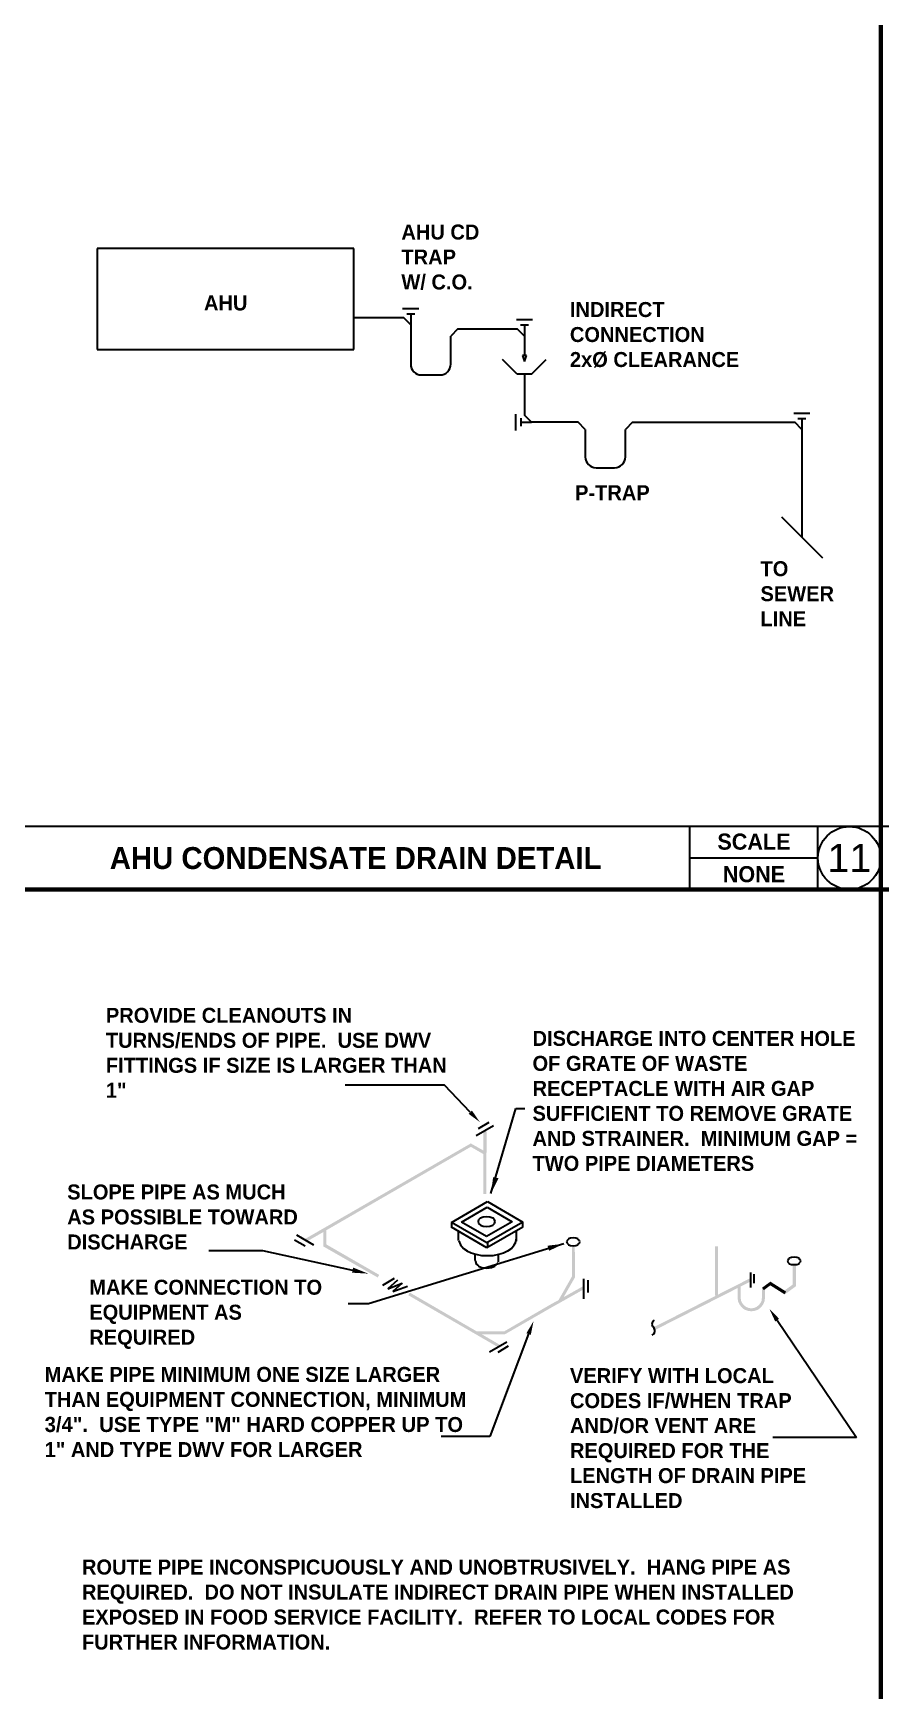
# Model space of a CAD drawing. Header units: inches. Extents: x 2025 to 34930, y -6955 to 4650.
# Drawn here: x 9307.1 to 9543.8, y -2617.8 to -2154.8 of the extents above; entities that cross this region are included whole.
import ezdxf

# ---------------------------------------------------------------- set-up
doc = ezdxf.new("R2010")
doc.units = ezdxf.units.IN
doc.header["$MEASUREMENT"] = 0
doc.layers.add('M-HVAC-EXHS-DUCT', color=3, linetype='Continuous', lineweight=50)
doc.layers.add('PDF-TEXT', color=7, linetype='Continuous', lineweight=35)
doc.styles.add('Century Gothic_B', font='GOTHICB.TTF', dxfattribs={"height": 6.659722})
doc.styles.add('PDF Arial', font='arial.ttf')
doc.styles.add('PDF Arial Bold', font='arialbd.ttf')

# ---------------------------------------------------------------- blocks, each defined once
blk = doc.blocks.new('A$Cb49b8052')
for p, q in [((-6, 3), (-6, -3)), ((-4, 1.5), (-4, -1.5)), ((-4, 0), (0, 0))]:
    blk.add_line(p, q)
blk = doc.blocks.new('p detail 11')
at = {"layer": 'PDF-TEXT'}
for p, q in [((9396.66, -2214.88), (9324.96, -2214.88)), ((9324.96, -2214.88), (9324.96, -2243.14)), ((9396.66, -2243.14), (9396.66, -2214.88)), ((9396.66, -2234.23), (9410.54, -2234.23)), ((9412.54, -2236.23), (9410.54, -2234.23)), ((9412.54, -2236.23), (9412.54, -2247.23)), ((9425.74, -2237.37), (9423.74, -2239.37)), ((9423.74, -2247.23), (9423.74, -2239.37)), ((9425.74, -2237.37), (9442.3, -2237.37)), ((9444.3, -2239.37), (9442.3, -2237.37)), ((9444.3, -2238.23), (9444.3, -2244.85)), ((9324.96, -2243.14), (9396.66, -2243.14)), ((9444.87, -2244.85), (9443.73, -2244.85)), ((9443.73, -2244.85), (9444.3, -2246.49)), ((9444.3, -2246.49), (9444.87, -2244.85)), ((9415.54, -2250.23), (9420.74, -2250.23)), ((9442.3, -2249.98), (9438.21, -2245.89)), ((9446.3, -2249.98), (9442.3, -2249.98)), ((9444.3, -2249.98), (9444.3, -2261.47)), ((9446.3, -2249.98), (9450.39, -2245.89)), ((9446.3, -2263.47), (9444.3, -2261.47)), ((9459.29, -2263.47), (9446.3, -2263.47)), ((9461.29, -2265.47), (9459.29, -2263.47)), ((9474.49, -2263.47), (9472.49, -2265.47)), ((9474.49, -2263.47), (9519.78, -2263.47)), ((9521.78, -2265.47), (9519.78, -2263.47)), ((9461.29, -2265.47), (9461.29, -2273.15)), ((9472.49, -2273.15), (9472.49, -2265.47)), ((9521.78, -2265.47), (9521.78, -2295.64)), ((9464.29, -2276.15), (9469.49, -2276.15)), ((9516.07, -2289.92), (9527.5, -2301.35))]:
    blk.add_line(p, q, dxfattribs=at)
for centre, start, end in [((9415.54, -2247.23), 180, 270), ((9420.74, -2247.23), 270, 0), ((9464.29, -2273.15), 180, 270), ((9469.49, -2273.15), 270, 0)]:
    blk.add_arc(centre, 3, start, end, dxfattribs=at)
at = {"layer": 'PDF-TEXT', "xscale": 0.7499999999999999, "yscale": 0.7499999999999999, "zscale": 0.7499999999999999, "rotation": 270.0000000000744}
for p in [(9412.54, -2236.23), (9444.3, -2239.37), (9521.78, -2265.47)]:
    blk.add_blockref('A$Cb49b8052', p, dxfattribs=at)
at = {"layer": 'PDF-TEXT', "xscale": 0.7500000000000001, "yscale": 0.7500000000000001, "zscale": 0.7500000000000001}
blk.add_blockref('A$Cb49b8052', (9446.3, -2263.47), dxfattribs=at)
at = {"layer": 'PDF-TEXT', "attachment_point": 4, "style": 'Century Gothic_B'}
for s, insert, char_height, width in [('AHU CD TRAP W/ C.O.', (9409.94, -2217.36), 4.1875, 22.4134), ('AHU ', (9354.81, -2230.16), 4.188, 61.7817), ('INDIRECT CONNECTION\\P2x%%C CLEARANCE', (9457, -2239.06), 4.1875, 59.9713), ('P-TRAP', (9458.44, -2283.13), 4.188, 20.0221), ('TO SEWER LINE', (9510.22, -2311.34), 4.1875, 20.0221)]:
    blk.add_mtext(s, dxfattribs=dict(at, insert=insert, char_height=char_height, width=width))
blk = doc.blocks.new('p detaill 17')
at = {"layer": 'PDF-TEXT', "transparency": 33554559}
for points in [[(9432.85, -2467.47), (9433.73, -2467.47), (9433.73, -2461.5), (9432.85, -2461.5)], [(9403.34, -2502.35), (9403.74, -2501.6), (9389.02, -2493.12), (9389.02, -2489.12), (9429.32, -2465.84), (9432.85, -2467.88), (9432.85, -2479.01), (9433.67, -2479.01), (9433.67, -2467.34), (9429.32, -2464.89), (9388.14, -2488.64), (9388.14, -2493.66)], [(9383.05, -2491.56), (9383.46, -2492.31), (9388.95, -2489.19), (9388.48, -2488.44)], [(9451.71, -2509.81), (9438.62, -2517.41), (9431.02, -2517.41), (9412.29, -2506.55), (9411.89, -2507.3), (9430.75, -2518.22), (9438.82, -2518.22), (9452.12, -2510.56), (9454.43, -2509.27), (9458.43, -2502.28), (9458.36, -2493.39), (9457.55, -2493.39), (9457.55, -2502.08), (9453.82, -2508.66)], [(9498.33, -2493.6), (9497.51, -2493.6), (9497.51, -2507.44), (9498.33, -2507.44)], [(9516.51, -2506.28), (9517.05, -2507.03), (9520.11, -2504.79), (9520.11, -2498.68), (9519.22, -2498.68), (9519.22, -2504.32)], [(9454.02, -2508.52), (9454.43, -2509.27), (9460.94, -2505.6), (9460.53, -2504.86)], [(9507.76, -2503.3), (9507.35, -2502.55), (9480.48, -2516.19), (9480.89, -2516.94)], [(9503.82, -2507.98), (9503.96, -2509), (9504.36, -2509.88), (9504.98, -2510.69), (9505.72, -2511.3), (9506.67, -2511.64), (9507.69, -2511.78), (9508.64, -2511.64), (9509.59, -2511.3), (9510.34, -2510.69), (9510.95, -2509.88), (9511.35, -2509), (9511.49, -2507.98), (9511.49, -2505.27), (9510.61, -2505.27), (9510.61, -2507.98), (9510.54, -2508.79), (9510.2, -2509.47), (9509.72, -2510.08), (9509.11, -2510.56), (9508.44, -2510.83), (9507.69, -2510.97), (9506.88, -2510.83), (9506.2, -2510.56), (9505.59, -2510.08), (9505.11, -2509.47), (9504.77, -2508.79), (9504.7, -2507.98), (9504.7, -2504.45), (9503.82, -2504.45)], [(9510.67, -2505.2), (9511.15, -2505.88), (9513.46, -2504.18), (9512.98, -2503.5)], [(9512.98, -2503.5), (9512.51, -2504.25), (9516.92, -2507.03), (9517.39, -2506.28)], [(9431.15, -2517.48), (9430.75, -2518.22), (9437.19, -2521.96), (9437.67, -2521.28)]]:
    blk.add_hatch(color=256, dxfattribs=at).paths.add_polyline_path(points)
at = {"layer": 'PDF-TEXT'}
for p, q in [((9421.99, -2448.61), (9394.24, -2448.61)), ((9429.19, -2456.14), (9421.99, -2448.61)), ((9434.95, -2478.87), (9441.94, -2455.12)), ((9441.94, -2455.12), (9444.45, -2455.12)), ((9430.82, -2462.66), (9435.63, -2459.87)), ((9431.49, -2460.69), (9434.41, -2458.99)), ((9423.89, -2486.95), (9433.94, -2481.11)), ((9433.94, -2481.11), (9443.84, -2486.88)), ((9426.74, -2486.88), (9433.87, -2482.74)), ((9431.49, -2486.27), (9431.36, -2486.74)), ((9432.04, -2485.72), (9431.49, -2486.27)), ((9432.78, -2485.52), (9432.04, -2485.79)), ((9433.73, -2485.39), (9432.78, -2485.52)), ((9434.68, -2485.52), (9433.73, -2485.39)), ((9433.87, -2482.74), (9440.86, -2486.81)), ((9435.43, -2485.79), (9434.68, -2485.52)), ((9435.97, -2486.27), (9435.43, -2485.72)), ((9436.11, -2486.74), (9435.97, -2486.27)), ((9380.61, -2490.41), (9385.42, -2493.19)), ((9433.8, -2492.65), (9423.89, -2486.95)), ((9433.8, -2494.07), (9423.89, -2488.3)), ((9423.96, -2487.01), (9423.96, -2488.37)), ((9425.79, -2489.39), (9425.79, -2492.03)), ((9433.73, -2490.88), (9426.74, -2486.88)), ((9431.36, -2486.74), (9431.49, -2487.22)), ((9431.49, -2487.22), (9432.04, -2487.76)), ((9432.04, -2487.69), (9432.78, -2487.96)), ((9432.78, -2487.96), (9433.73, -2488.1)), ((9440.86, -2486.81), (9433.73, -2490.88)), ((9433.73, -2488.1), (9434.68, -2487.96)), ((9443.84, -2486.88), (9433.8, -2492.65)), ((9443.84, -2488.24), (9433.8, -2494.07)), ((9434.68, -2487.96), (9435.43, -2487.69)), ((9435.43, -2487.76), (9435.97, -2487.22)), ((9435.97, -2487.22), (9436.11, -2486.74)), ((9442.01, -2489.32), (9442.01, -2492.17)), ((9443.77, -2486.88), (9443.77, -2488.24)), ((9356.18, -2494.82), (9371.18, -2494.82)), ((9371.18, -2494.82), (9396.28, -2500.31)), ((9380.06, -2491.83), (9383.05, -2493.53)), ((9455.31, -2492.92), (9400.76, -2509.68)), ((9426, -2492.1), (9426.47, -2493.26)), ((9426.47, -2493.26), (9427.29, -2494.21)), ((9427.29, -2494.21), (9428.3, -2494.88)), ((9428.24, -2494.88), (9429.46, -2495.43)), ((9429.46, -2495.43), (9430.75, -2495.83)), ((9433.94, -2492.65), (9433.94, -2493.93)), ((9437.13, -2495.83), (9438.41, -2495.43)), ((9438.41, -2495.43), (9439.57, -2494.88)), ((9439.64, -2494.88), (9440.65, -2494.21)), ((9440.65, -2494.21), (9441.47, -2493.26)), ((9441.47, -2493.26), (9441.87, -2492.51)), ((9441.87, -2492.51), (9442.01, -2491.63)), ((9456.19, -2492.03), (9456.06, -2492.37)), ((9456.06, -2492.37), (9456.19, -2492.71)), ((9456.6, -2491.63), (9456.19, -2491.97)), ((9456.19, -2492.78), (9456.6, -2493.12)), ((9457.21, -2491.36), (9456.6, -2491.56)), ((9456.6, -2493.19), (9457.21, -2493.39)), ((9457.89, -2491.29), (9457.14, -2491.36)), ((9457.14, -2493.39), (9457.89, -2493.46)), ((9458.63, -2491.36), (9457.89, -2491.29)), ((9457.89, -2493.46), (9458.63, -2493.39)), ((9459.24, -2491.56), (9458.63, -2491.36)), ((9458.63, -2493.39), (9459.24, -2493.19)), ((9459.65, -2491.97), (9459.24, -2491.63)), ((9459.24, -2493.12), (9459.65, -2492.78)), ((9459.79, -2492.37), (9459.65, -2492.03)), ((9459.65, -2492.71), (9459.79, -2492.37)), ((9430.48, -2495.77), (9430.48, -2497.6)), ((9430.61, -2497.73), (9430.61, -2497.87)), ((9430.61, -2497.87), (9430.82, -2498.48)), ((9430.75, -2495.83), (9432.31, -2496.17)), ((9430.75, -2498.48), (9431.49, -2499.09)), ((9431.49, -2499.16), (9432.44, -2499.57)), ((9432.31, -2496.17), (9433.94, -2496.24)), ((9432.51, -2499.57), (9433.8, -2499.7)), ((9433.8, -2499.7), (9435.09, -2499.57)), ((9433.94, -2496.24), (9435.56, -2496.17)), ((9435.09, -2499.57), (9436.04, -2499.16)), ((9435.56, -2496.17), (9437.13, -2495.83)), ((9436.04, -2499.09), (9436.79, -2498.48)), ((9436.79, -2498.48), (9436.99, -2498.14)), ((9436.99, -2496.11), (9436.99, -2497.94)), ((9517.93, -2497.33), (9517.8, -2497.67)), ((9517.8, -2497.67), (9517.93, -2498.01)), ((9518.27, -2496.99), (9517.87, -2497.33)), ((9517.87, -2498.07), (9518.27, -2498.41)), ((9518.88, -2496.72), (9518.27, -2496.92)), ((9518.27, -2498.48), (9518.88, -2498.68)), ((9519.63, -2496.65), (9518.88, -2496.72)), ((9518.88, -2498.68), (9519.63, -2498.75)), ((9520.38, -2496.72), (9519.63, -2496.65)), ((9519.63, -2498.75), (9520.38, -2498.68)), ((9520.99, -2496.92), (9520.38, -2496.72)), ((9520.38, -2498.68), (9520.99, -2498.48)), ((9521.33, -2497.33), (9520.92, -2496.99)), ((9520.92, -2498.41), (9521.33, -2498.07)), ((9521.46, -2497.67), (9521.33, -2497.33)), ((9521.33, -2498.01), (9521.46, -2497.67)), ((9407.95, -2502.62), (9404.63, -2504.59)), ((9408.83, -2503.09), (9406.12, -2505.47)), ((9406.12, -2505.47), (9410.19, -2503.91)), ((9410.19, -2503.91), (9407.54, -2506.28)), ((9407.54, -2506.28), (9411.61, -2504.72)), ((9460.81, -2502.69), (9460.81, -2508.32)), ((9462.03, -2503.09), (9462.03, -2506.49)), ((9507.42, -2500.92), (9507.42, -2505.13)), ((9508.37, -2501.4), (9508.37, -2503.91)), ((9400.76, -2509.68), (9395.06, -2509.68)), ((9445.47, -2518.09), (9434.62, -2546.79)), ((9479.94, -2515.04), (9479.87, -2515.51)), ((9479.87, -2515.51), (9480.07, -2515.99)), ((9480.14, -2514.56), (9479.94, -2515.04)), ((9480.01, -2518.43), (9480.48, -2518.09)), ((9480.07, -2515.99), (9480.48, -2516.26)), ((9480.55, -2514.29), (9480.14, -2514.56)), ((9480.55, -2516.53), (9480.21, -2516.12)), ((9480.48, -2518.09), (9480.69, -2517.61)), ((9480.75, -2517.07), (9480.55, -2516.53)), ((9480.69, -2517.61), (9480.75, -2517.07)), ((9514.88, -2514.29), (9537.07, -2546.99)), ((9439.43, -2520.4), (9434.55, -2523.18)), ((9439.77, -2521.55), (9436.85, -2523.25)), ((9434.62, -2546.79), (9421.05, -2546.79)), ((9537.07, -2546.99), (9513.66, -2546.99))]:
    blk.add_line(p, q, dxfattribs=at)
at = {"layer": 'PDF-TEXT', "transparency": 33554559}
for points in [[(9429.66, -2455.74), (9428.71, -2456.62), (9431.83, -2458.92)], [(9437.06, -2474.6), (9435.56, -2474.33), (9434.95, -2478.87)], [(9450.76, -2493.46), (9451.17, -2494.88), (9455.31, -2492.92)], [(9396.48, -2499.57), (9396.14, -2500.99), (9400.69, -2501.26)], [(9514.34, -2514.63), (9515.42, -2513.88), (9512.71, -2511.1)], [(9444.86, -2517.89), (9446.08, -2518.36), (9446.83, -2514.56)]]:
    blk.add_solid(points, dxfattribs=at)
at = {"layer": 'PDF-TEXT', "char_height": 4.1875, "attachment_point": 1, "style": 'Century Gothic_B'}
for s, insert, width in [('PROVIDE CLEANOUTS IN TURNS/ENDS OF PIPE.  USE DWV FITTINGS IF SIZE IS LARGER THAN 1"', (9327.41, -2427.02), 97.0798), ('DISCHARGE INTO CENTER HOLE OF GRATE OF WASTE RECEPTACLE WITH AIR GAP SUFFICIENT TO REMOVE GRATE AND STRAINER.  MINIMUM GAP = TWO PIPE DIAMETERS', (9446.56, -2433.46), 92.8404), ('SLOPE PIPE AS MUCH AS POSSIBLE TOWARD DISCHARGE', (9316.62, -2476.36), 64.8341), ('MAKE CONNECTION TO EQUIPMENT AS REQUIRED', (9322.78, -2502.96), 73.3455), ('MAKE PIPE MINIMUM ONE SIZE LARGER {\\H0.99891x;THAN EQUIPMENT CONNECTION, MINIMUM \\H1.00944x;3/4".  USE TYPE "M" HARD COPPER UP \\H0.99085x;TO 1" AND TYPE DWV FOR LARGER}', (9310.32, -2527.32), 119.42), ('VERIFY WITH LOCAL CODES IF/WHEN TRAP AND/OR VENT ARE REQUIRED FOR THE LENGTH OF DRAIN PIPE INSTALLED', (9457.02, -2527.66), 73.6186), ('ROUTE PIPE INCONSPICUOUSLY AND UNOBTRUSIVELY.  HANG PIPE AS REQUIRED.  DO NOT INSULATE INDIRECT DRAIN PIPE WHEN INSTALLED EXPOSED IN FOOD SERVICE FACILITY.  REFER TO LOCAL CODES FOR FURTHER INFORMATION.', (9320.73, -2581.12), 212.3403)]:
    blk.add_mtext(s, dxfattribs=dict(at, insert=insert, width=width))

msp = doc.modelspace()

# ---------------------------------------------------------------- linework, layer by layer
at = {"layer": 'PDF-TEXT', "color": 42, "lineweight": 100}
for p, q in [((9543.83, -1888.19), (9543.83, -2917.77)), ((9787.29, -2393.96), (8343.83, -2393.96))]:
    msp.add_line(p, q, dxfattribs=at)
at = {"layer": 'PDF-TEXT'}
for p, q in [((9787.29, -2376.39), (8343.83, -2376.39)), ((9490.5, -2393.96), (9490.5, -2376.39)), ((9526.27, -2393.96), (9526.27, -2376.39)), ((9526.27, -2385.17), (9490.5, -2385.17))]:
    msp.add_line(p, q, dxfattribs=at)
msp.add_circle((9535.05, -2385.17), 8.78, dxfattribs=at)

# ---------------------------------------------------------------- block references
at = {"layer": 'M-HVAC-EXHS-DUCT'}
for name in ['p detail 11', 'p detaill 17']:
    msp.add_blockref(name, (0, 0), dxfattribs=at)

# ---------------------------------------------------------------- texts
at = {"layer": 'PDF-TEXT', "attachment_point": 5}
for s, insert, char_height, width, style in [('{\\fCentury Gothic|b1|i0|c0|p34;SCALE}', (9508.39, -2380.62), 4.5, 35.7683, 'PDF Arial Bold'), ('{\\fCentury Gothic|b1|i0|c0|p34;AHU CONDENSATE DRAIN DETAIL}', (9397.16, -2385.22), 6.1202, 186.6721, 'PDF Arial Bold'), ('11', (9535.05, -2385.17), 7.889, 17.5595, 'PDF Arial'), ('{\\fCentury Gothic|b1|i0|c0|p34;NONE}', (9508.39, -2389.71), 4.5, 35.7683, 'PDF Arial Bold')]:
    msp.add_mtext(s, dxfattribs=dict(at, insert=insert, char_height=char_height, width=width, style=style))

doc.saveas('drawing.dxf')
